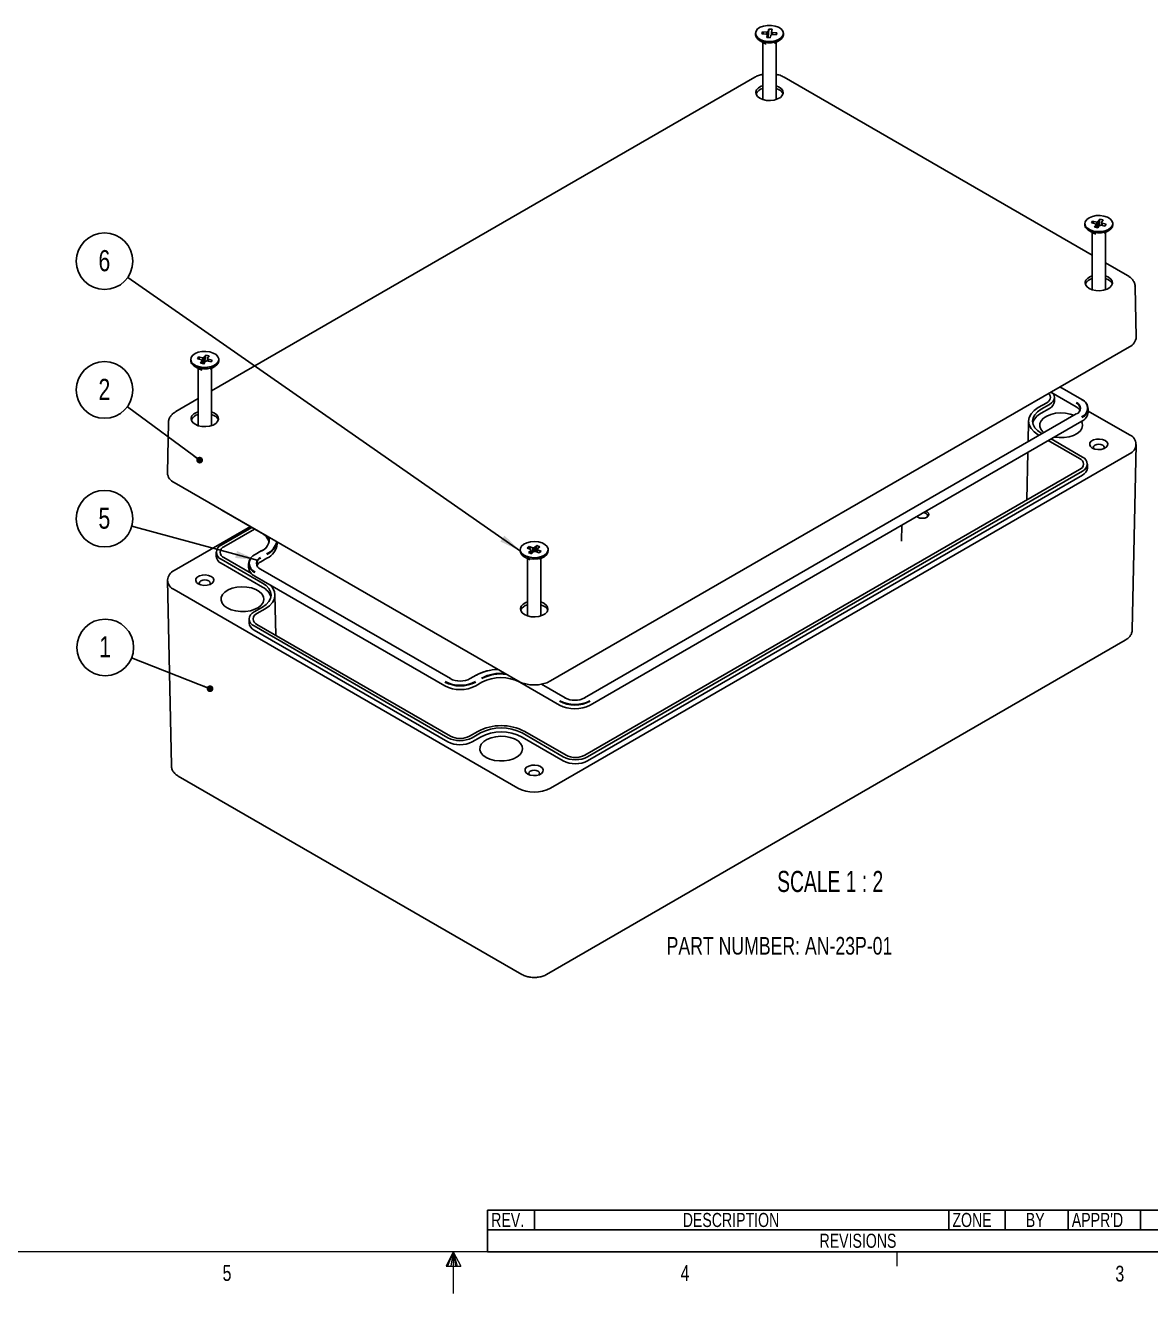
# Paper-space layout 'Sheet1' of a CAD drawing. Header units: inches. Extents: x 0.3 to 21.8, y 0.2 to 16.9.
# Drawn here: x 8.49 to 15.15, y 0.16 to 7.66 of the extents above; entities that cross this region are included whole.
import ezdxf

# ---------------------------------------------------------------- set-up
doc = ezdxf.new("R2010")
doc.units = ezdxf.units.IN
doc.header["$MEASUREMENT"] = 0
doc.layers.add('SLD-0', color=7, linetype='Continuous')
doc.styles.add('SLDTEXTSTYLE1', font='TXT', dxfattribs={"width": 0.75})
doc.styles.add('SLDTEXTSTYLE4', font='TXT', dxfattribs={"width": 0.681818})
doc.dimstyles.new('SLDDIMSTYLE1', dxfattribs={"dimtxt": 0.18, "dimasz": 0.04, "dimexe": 0, "dimexo": 0.0625, "dimgap": 0, "dimtad": 0, "dimtih": 1, "dimtoh": 1, "dimdec": 0, "dimrnd": 1e-09, "dimzin": 0, "dimdsep": 46, "dimtxsty": 'Standard', "dimblk1": 'DOT', "dimblk2": 'DOT', "dimsah": 1, "dimcen": 0.09, "dimadec": 0, "dimazin": 0, "dimtfac": 0.04, "dimtdec": 0, "dimtofl": 0, "dimtmove": 0, "dimatfit": 3, "dimldrblk": 'DOT', "dimfxl": 0, "dimfrac": 2, "dimtolj": 1, "dimtzin": 0, "dimarcsym": 0})
doc.dimstyles.new('SLDDIMSTYLE2', dxfattribs={"dimtxt": 0.18, "dimasz": 0.13, "dimexe": 0, "dimexo": 0.0625, "dimgap": 0, "dimtad": 0, "dimtih": 1, "dimtoh": 1, "dimdec": 0, "dimrnd": 1e-09, "dimzin": 0, "dimdsep": 46, "dimtxsty": 'Standard', "dimsah": 1, "dimcen": 0.09, "dimadec": 0, "dimazin": 0, "dimtfac": 0.13, "dimtdec": 0, "dimtofl": 0, "dimtmove": 0, "dimatfit": 3, "dimfxl": 0, "dimfrac": 2, "dimtolj": 1, "dimtzin": 0, "dimarcsym": 0})

# ---------------------------------------------------------------- blocks, each defined once
blk = doc.blocks.new('SW_TABLEANNOTATION_1')
at = {"layer": 'SLD-0', "color": 0}
for p, q in [((0, 0), (0, -0.2461)), ((4.4719, 0), (0, 0)), ((0.2775, 0), (0.2775, -0.1164)), ((2.7288, 0), (2.7288, -0.1164)), ((3.0624, 0), (3.0624, -0.1164)), ((3.4352, 0), (3.4352, -0.1164)), ((3.8628, 0), (3.8628, -0.1164)), ((4.4719, -0.2461), (4.4719, 0)), ((0, -0.1164), (4.4719, -0.1164)), ((0, -0.2461), (4.4719, -0.2461))]:
    blk.add_line(p, q, dxfattribs=at)
at = {"layer": 'SLD-0', "color": 0, "attachment_point": 1, "style": 'SLDTEXTSTYLE1'}
for s, insert, char_height in [('REV.', (0.0209, -0.0164), 0.08333), ('DESCRIPTION', (1.1543, -0.0164), 0.083333), ('ZONE', (2.7497, -0.0164), 0.08333), ('BY', (3.1841, -0.0164), 0.08333), ("APPR'D", (3.4561, -0.0164), 0.08333), ('DATE', (4.0314, -0.0164), 0.08333), ('REVISIONS', (1.9634, -0.1394), 0.08333)]:
    blk.add_mtext(s, dxfattribs=dict(at, insert=insert, char_height=char_height))
blk = doc.blocks.new('SW_NOTE_7')
at = {"layer": 'SLD-0', "color": 0}
blk.add_circle((-0.1558, 0.0614), 0.1675, dxfattribs=at)
at = {"layer": 'SLD-0', "color": 0, "insert": (-0.1571, 0.1271), "char_height": 0.125, "attachment_point": 2, "style": 'SLDTEXTSTYLE1'}
blk.add_mtext('1', dxfattribs=at)
blk = doc.blocks.new('_DOT')
at = {"color": 0, "linetype": 'ByBlock', "lineweight": -2}
blk.add_line((-0.5, 0), (-1, 0), dxfattribs=at)
at = {"color": 0, "linetype": 'ByBlock', "const_width": 0.5}
blk.add_lwpolyline([(-0.25, 0, 1), (0.25, 0, 1)], format="xyb", close=True, dxfattribs=at)
blk = doc.blocks.new('SW_NOTE_8')
at = {"layer": 'SLD-0', "color": 0}
blk.add_circle((-0.1348, 0.0994), 0.1675, dxfattribs=at)
at = {"layer": 'SLD-0', "color": 0, "insert": (-0.136, 0.1651), "char_height": 0.125, "attachment_point": 2, "style": 'SLDTEXTSTYLE1'}
blk.add_mtext('2', dxfattribs=at)
blk = doc.blocks.new('SW_NOTE_9')
at = {"layer": 'SLD-0', "color": 0}
blk.add_circle((-0.1374, 0.0957), 0.1675, dxfattribs=at)
at = {"layer": 'SLD-0', "color": 0, "insert": (-0.1387, 0.1614), "char_height": 0.125, "attachment_point": 2, "style": 'SLDTEXTSTYLE1'}
blk.add_mtext('6', dxfattribs=at)
blk = doc.blocks.new('SW_NOTE_10')
at = {"layer": 'SLD-0', "color": 0}
blk.add_circle((-0.1616, 0.044), 0.1675, dxfattribs=at)
at = {"layer": 'SLD-0', "color": 0, "insert": (-0.1628, 0.1097), "char_height": 0.125, "attachment_point": 2, "style": 'SLDTEXTSTYLE1'}
blk.add_mtext('5', dxfattribs=at)

psp = doc.layouts.new('Sheet1')

# ---------------------------------------------------------------- linework, layer by layer
at = {"color": 7, "linetype": 'Continuous', "lineweight": 25}
for p, q in [((12.81084, 7.6168), (12.81084, 7.60876)), ((12.84921, 7.61454), (12.85208, 7.62612)), ((12.87478, 7.61243), (12.84921, 7.61454)), ((12.85208, 7.62612), (12.87765, 7.62402)), ((12.85208, 7.62612), (12.85923, 7.61371)), ((12.87736, 7.59287), (12.88101, 7.60763)), ((12.89743, 7.59122), (12.87736, 7.59287)), ((12.88596, 7.62761), (12.88961, 7.64237)), ((12.88961, 7.64237), (12.88639, 7.59213)), ((12.88961, 7.64237), (12.90968, 7.64072)), ((12.90108, 7.60598), (12.89743, 7.59122)), ((12.90968, 7.64072), (12.90603, 7.62596)), ((12.93496, 7.60747), (12.90939, 7.60957)), ((12.91226, 7.62116), (12.93783, 7.61905)), ((12.93783, 7.61905), (12.93068, 7.60782)), ((12.93783, 7.61905), (12.93496, 7.60747)), ((12.9762, 7.60876), (12.9762, 7.6168)), ((12.83505, 7.57501), (12.8616, 7.55968)), ((12.85415, 7.56398), (12.85415, 7.22511)), ((12.92366, 7.55871), (12.92544, 7.55968)), ((12.92544, 7.55968), (12.95199, 7.57501)), ((12.93289, 7.22511), (12.93289, 7.56398)), ((12.8067, 7.35741), (9.59223, 5.50174)), ((14.80287, 6.30529), (12.98034, 7.35741)), ((12.93289, 7.29109), (12.95097, 7.28323)), ((14.75956, 6.49182), (14.75956, 6.48379)), ((14.79825, 6.49562), (14.80574, 6.5065)), ((14.82225, 6.49011), (14.79825, 6.49562)), ((14.80574, 6.5065), (14.82974, 6.50099)), ((14.80574, 6.5065), (14.81289, 6.49226)), ((14.81681, 6.47076), (14.82636, 6.48461)), ((14.83566, 6.46643), (14.81681, 6.47076)), ((14.8452, 6.48028), (14.83566, 6.46643)), ((14.83928, 6.50336), (14.84882, 6.51722)), ((14.84882, 6.51722), (14.84168, 6.47517)), ((14.84882, 6.51722), (14.86766, 6.51289)), ((14.87873, 6.47715), (14.85474, 6.48266)), ((14.86766, 6.51289), (14.85812, 6.49904)), ((14.86223, 6.49353), (14.88623, 6.48802)), ((14.88623, 6.48802), (14.87873, 6.47715)), ((14.92492, 6.48379), (14.92492, 6.49182)), ((14.78377, 6.45004), (14.81032, 6.43471)), ((14.80287, 6.43901), (14.80287, 6.10014)), ((14.87416, 6.43471), (14.90071, 6.45004)), ((14.88161, 6.10014), (14.88161, 6.43901)), ((15.01258, 6.18423), (14.88161, 6.25983)), ((14.88161, 6.16612), (14.89969, 6.15826)), ((15.06354, 5.82067), (15.05718, 6.11841)), ((9.50879, 5.69176), (9.51605, 5.70269)), ((9.51605, 5.70269), (9.54017, 5.69735)), ((9.51605, 5.70269), (9.5232, 5.68857)), ((9.54965, 5.69979), (9.5589, 5.71371)), ((9.5589, 5.71371), (9.55175, 5.67026)), ((9.5589, 5.71371), (9.57783, 5.70952)), ((9.57783, 5.70952), (9.56858, 5.6956)), ((11.59901, 3.78671), (15.02319, 5.76344)), ((9.47018, 5.68827), (9.47018, 5.68024)), ((9.49439, 5.64649), (9.52094, 5.63116)), ((9.53291, 5.68642), (9.50879, 5.69176)), ((9.51349, 5.63546), (9.51349, 5.29658)), ((9.52789, 5.66702), (9.53713, 5.68095)), ((9.54682, 5.66283), (9.52789, 5.66702)), ((9.55606, 5.67675), (9.54682, 5.66283)), ((9.58966, 5.67386), (9.56555, 5.67919)), ((9.57281, 5.69012), (9.59692, 5.68479)), ((9.58478, 5.63116), (9.61133, 5.64649)), ((9.59692, 5.68479), (9.58966, 5.67386)), ((9.59223, 5.29658), (9.59223, 5.63546)), ((9.63554, 5.68024), (9.63554, 5.68827)), ((14.70788, 5.40871), (14.5583, 5.49507)), ((14.7413, 5.45152), (14.61208, 5.52612)), ((9.51349, 5.45628), (9.38252, 5.38068)), ((14.48451, 5.40328), (14.53394, 5.43182)), ((14.50077, 5.39389), (14.5502, 5.42243)), ((14.58, 5.43985), (14.58, 5.46396)), ((9.59223, 5.36257), (9.61031, 5.35471)), ((14.7084, 5.36562), (11.80029, 3.68681)), ((14.50077, 5.36978), (14.5502, 5.39832)), ((14.77967, 5.37556), (14.77967, 5.39763)), ((15.02319, 5.24258), (14.77967, 5.38317)), ((9.33792, 5.31486), (9.33156, 5.01712)), ((11.83371, 3.644), (14.74182, 5.32282)), ((14.42687, 5.32433), (14.42424, 5.20158)), ((14.50614, 5.24886), (14.50077, 5.25196)), ((14.48987, 5.23947), (14.48451, 5.24257)), ((14.72878, 5.10155), (14.54366, 5.20842)), ((14.74504, 5.11094), (14.55992, 5.21781)), ((15.04011, 4.08945), (15.06354, 5.18535)), ((11.59901, 3.15335), (15.02319, 5.13009)), ((14.4229, 5.13871), (14.41688, 4.85722)), ((11.80156, 3.34742), (14.72878, 5.03727)), ((11.81782, 3.33804), (14.74504, 5.02788)), ((14.77484, 5.0453), (14.77484, 5.06941)), ((9.37191, 4.95989), (11.40414, 3.78671)), ((11.81782, 3.31392), (14.74504, 5.00377)), ((9.64769, 4.80068), (9.65328, 4.79725)), ((9.65328, 4.79725), (9.88665, 4.66253)), ((13.77071, 4.75525), (13.76535, 4.75911)), ((9.82285, 4.69936), (9.37191, 4.43903)), ((9.83164, 4.69429), (9.65006, 4.58946)), ((9.8479, 4.6849), (9.66632, 4.58007)), ((13.67781, 4.70857), (13.67576, 4.61267)), ((9.98129, 4.59752), (9.98129, 4.6081)), ((11.46004, 4.57249), (11.47142, 4.58217)), ((11.47142, 4.58217), (11.4928, 4.57381)), ((11.47142, 4.58217), (11.47857, 4.56524)), ((11.503, 4.57494), (11.51749, 4.58728)), ((11.51749, 4.58728), (11.50821, 4.55228)), ((11.51749, 4.58728), (11.53427, 4.58071)), ((11.53427, 4.58071), (11.51978, 4.56837)), ((9.62026, 4.54793), (9.62026, 4.52382)), ((9.65006, 4.5064), (9.89433, 4.36539)), ((9.66632, 4.51579), (9.82828, 4.42229)), ((9.88716, 4.55573), (9.85037, 4.53449)), ((9.92059, 4.51292), (9.88379, 4.49168)), ((11.4189, 4.5633), (11.4189, 4.55526)), ((11.44311, 4.52152), (11.46966, 4.50619)), ((11.48142, 4.56412), (11.46004, 4.57249)), ((11.46221, 4.51049), (11.46221, 4.17161)), ((11.46888, 4.54589), (11.48338, 4.55823)), ((11.48567, 4.53932), (11.46888, 4.54589)), ((11.46966, 4.50619), (11.47625, 4.50304)), ((11.48368, 4.55313), (11.48849, 4.54173)), ((11.50016, 4.55166), (11.48567, 4.53932)), ((11.53173, 4.54443), (11.51036, 4.55279)), ((11.52173, 4.56248), (11.54311, 4.55411)), ((11.54311, 4.55411), (11.53173, 4.54443)), ((11.5335, 4.50619), (11.56005, 4.52152)), ((11.54095, 4.17161), (11.54095, 4.51049)), ((11.58425, 4.55526), (11.58425, 4.5633)), ((9.65006, 4.48229), (9.89433, 4.34127)), ((9.81201, 4.4806), (9.81201, 4.45853)), ((11.00629, 3.80029), (9.88327, 4.44859)), ((9.33156, 4.3818), (9.35499, 3.2859)), ((9.84985, 4.40578), (10.97286, 3.75748)), ((9.37191, 4.32654), (11.40414, 3.15335)), ((9.97335, 4.05648), (9.96823, 4.29582)), ((9.89433, 4.22345), (9.84489, 4.19492)), ((9.91059, 4.21406), (9.86116, 4.18553)), ((11.54095, 4.2376), (11.55903, 4.22974)), ((9.81509, 4.15338), (9.81509, 4.12927)), ((9.84489, 4.11185), (10.9905, 3.45051)), ((9.84489, 4.08774), (10.9905, 3.4264)), ((9.86116, 4.12124), (11.00676, 3.4599)), ((11.57494, 2.05076), (14.99912, 4.0275)), ((11.15897, 3.82153), (11.12218, 3.80029)), ((11.1556, 3.75748), (11.19239, 3.77872)), ((11.41761, 3.77872), (11.65098, 3.644)), ((11.6844, 3.68681), (11.54477, 3.76742)), ((11.11811, 3.4599), (11.16755, 3.48844)), ((11.13438, 3.45051), (11.18381, 3.47905)), ((11.13438, 3.4264), (11.18381, 3.45494)), ((11.42967, 3.47905), (11.67394, 3.33804)), ((11.42967, 3.45494), (11.67394, 3.31392)), ((11.44594, 3.48844), (11.6902, 3.34742)), ((9.39598, 3.22395), (11.42821, 2.05076))]:
    psp.add_line(p, q, dxfattribs=at)
at = {"color": 7, "linetype": 'Continuous', "lineweight": 18}
for p, q in [((21.52288, 0.4106), (0.52288, 0.4106)), ((11.02288, 0.4106), (10.9809, 0.32498)), ((11.02288, 0.4106), (10.98907, 0.32498)), ((11.02288, 0.4106), (11.00855, 0.32498)), ((11.02288, 0.4106), (11.02288, 0.16291)), ((11.02288, 0.4106), (11.067, 0.32498)), ((11.02288, 0.4106), (11.04596, 0.32498)), ((11.02288, 0.4106), (11.03583, 0.32498)), ((13.64788, 0.4106), (13.64788, 0.3258)), ((10.9809, 0.32498), (11.067, 0.32498))]:
    psp.add_line(p, q, dxfattribs=at)
at = {"color": 7, "linetype": 'Continuous', "lineweight": 25, "flags": 128}
for points in [[(12.88183, 7.56955), (12.90536, 7.56956), (12.92793, 7.5734), (12.94772, 7.58075), (12.96311, 7.59103), (12.97287, 7.60339), (12.9762, 7.61684), (12.97283, 7.63028), (12.96303, 7.64264), (12.94761, 7.65289), (12.9278, 7.66023), (12.90521, 7.66404), (12.88168, 7.66403), (12.85911, 7.66019), (12.83932, 7.65284), (12.82393, 7.64256), (12.81417, 7.6302), (12.81084, 7.61675), (12.81421, 7.60331), (12.82401, 7.59096), (12.83943, 7.5807), (12.85924, 7.57336), (12.88183, 7.56955)], [(12.81084, 7.60876), (12.81084, 7.60872), (12.81421, 7.59527), (12.82401, 7.58292), (12.83943, 7.57266), (12.85924, 7.56533), (12.88183, 7.56151)], [(12.88183, 7.56151), (12.90536, 7.56152), (12.92793, 7.56536), (12.94772, 7.57272), (12.96311, 7.58299), (12.97287, 7.59535), (12.9762, 7.60876)], [(12.8616, 7.55968), (12.87052, 7.55568), (12.87413, 7.55458)], [(12.93289, 7.30717), (12.95097, 7.2993), (12.96483, 7.28862), (12.97291, 7.27611), (12.97456, 7.26279), (12.96965, 7.24975), (12.95856, 7.23803), (12.94221, 7.22859), (12.92191, 7.22219), (12.89932, 7.21935), (12.87625, 7.22031), (12.85458, 7.22497), (12.83607, 7.23297), (12.82221, 7.24366), (12.81413, 7.25617), (12.81248, 7.26948), (12.81739, 7.28253), (12.82848, 7.29425), (12.84483, 7.30369), (12.85415, 7.30717)], [(14.81169, 6.44747), (14.83457, 6.4443), (14.85807, 6.44498), (14.88029, 6.44945), (14.89943, 6.45736), (14.91393, 6.46805), (14.92263, 6.48068), (14.92481, 6.4942), (14.92031, 6.50754), (14.90948, 6.5196), (14.8932, 6.52941), (14.87279, 6.53617), (14.84991, 6.53935), (14.82641, 6.53867), (14.80419, 6.5342), (14.78505, 6.52629), (14.77055, 6.51559), (14.76185, 6.50297), (14.75966, 6.48944), (14.76417, 6.47611), (14.775, 6.46405), (14.79128, 6.45424), (14.81169, 6.44747)], [(14.75956, 6.48379), (14.75966, 6.48141), (14.76417, 6.46807), (14.775, 6.45601), (14.79128, 6.4462), (14.81169, 6.43944)], [(14.81169, 6.43944), (14.83457, 6.43626), (14.85807, 6.43694), (14.88029, 6.44141), (14.89943, 6.44932), (14.91393, 6.46002), (14.92263, 6.47264), (14.92492, 6.48379)], [(14.81032, 6.43471), (14.81078, 6.43445), (14.82556, 6.42892)], [(14.88161, 6.1822), (14.89969, 6.17433), (14.91355, 6.16364), (14.92163, 6.15114), (14.92328, 6.13782), (14.91837, 6.12477), (14.90728, 6.11306), (14.89093, 6.10362), (14.87063, 6.09722), (14.84804, 6.09438), (14.82497, 6.09533), (14.8033, 6.1), (14.78479, 6.108), (14.77093, 6.11869), (14.76285, 6.1312), (14.7612, 6.14451), (14.76611, 6.15756), (14.7772, 6.16927), (14.79355, 6.17872), (14.80287, 6.1822)], [(9.52325, 5.64371), (9.5462, 5.6407), (9.56969, 5.64154), (9.59181, 5.64617), (9.61078, 5.65421), (9.62505, 5.66501), (9.63348, 5.6777), (9.63538, 5.69124), (9.63058, 5.70454), (9.6195, 5.71652), (9.60301, 5.72622), (9.58246, 5.73284), (9.55951, 5.73585), (9.53603, 5.735), (9.5139, 5.73037), (9.49494, 5.72233), (9.48066, 5.71153), (9.47224, 5.69885), (9.47034, 5.6853), (9.47513, 5.672), (9.48622, 5.66002), (9.50271, 5.65033), (9.52325, 5.64371)], [(9.47018, 5.68024), (9.47034, 5.67727), (9.47513, 5.66397), (9.48622, 5.65199), (9.50271, 5.64229), (9.52325, 5.63567)], [(9.52094, 5.63116), (9.5218, 5.63067), (9.5367, 5.62525)], [(9.52325, 5.63567), (9.5462, 5.63266), (9.56969, 5.63351), (9.59181, 5.63814), (9.61078, 5.64618), (9.62505, 5.65698), (9.63348, 5.66966), (9.63554, 5.68024)], [(14.53394, 5.43182), (14.54373, 5.4387), (14.55101, 5.44656), (14.55549, 5.45509), (14.557, 5.46396), (14.55549, 5.47283), (14.55101, 5.48135), (14.54546, 5.48765)], [(14.5502, 5.42243), (14.56286, 5.43133), (14.57226, 5.44148), (14.57805, 5.4525), (14.58, 5.46396), (14.57805, 5.47542), (14.57226, 5.48643), (14.57153, 5.48743)], [(14.48451, 5.24257), (14.46003, 5.25979), (14.44184, 5.27944), (14.43063, 5.30075), (14.42685, 5.32292), (14.43063, 5.34509), (14.44184, 5.36641), (14.46003, 5.38606), (14.48451, 5.40328)], [(9.59223, 5.37864), (9.61031, 5.37078), (9.62417, 5.36009), (9.63225, 5.34758), (9.6339, 5.33427), (9.62899, 5.32122), (9.6179, 5.30951), (9.60155, 5.30007), (9.58125, 5.29367), (9.55865, 5.29083), (9.53559, 5.29178), (9.51392, 5.29645), (9.49541, 5.30445), (9.48155, 5.31514), (9.47346, 5.32764), (9.47181, 5.34096), (9.47673, 5.35401), (9.48781, 5.36572), (9.50417, 5.37516), (9.51349, 5.37864)], [(14.50077, 5.25196), (14.47915, 5.26717), (14.46308, 5.28452), (14.45319, 5.30334), (14.44985, 5.32292), (14.45319, 5.3425), (14.46308, 5.36133), (14.47915, 5.37868), (14.50077, 5.39389)], [(14.69473, 5.35773), (14.6731, 5.36515), (14.64516, 5.37049), (14.61584, 5.37197), (14.58672, 5.36951), (14.55937, 5.36324), (14.53527, 5.35349), (14.5157, 5.3408), (14.50173, 5.32585), (14.49412, 5.30944), (14.49326, 5.29246), (14.49921, 5.27582), (14.51165, 5.26042), (14.5175, 5.25542)], [(14.57989, 5.22933), (14.60848, 5.22594), (14.6379, 5.22643), (14.66633, 5.23083), (14.69223, 5.2389), (14.71421, 5.25019), (14.73109, 5.26411), (14.74196, 5.2799), (14.74622, 5.29671), (14.74366, 5.31363), (14.73992, 5.32172)], [(14.80396, 5.16424), (14.81936, 5.15801), (14.83752, 5.1552), (14.85625, 5.15615), (14.87329, 5.16074), (14.88658, 5.16841), (14.89453, 5.17825), (14.89617, 5.18906), (14.8913, 5.19954), (14.88052, 5.20843), (14.86512, 5.21466), (14.84696, 5.21747), (14.82823, 5.21652), (14.81119, 5.21194), (14.7979, 5.20426), (14.78995, 5.19442), (14.78831, 5.18361), (14.79318, 5.17313), (14.80396, 5.16424)], [(14.87089, 5.15982), (14.87225, 5.16148), (14.87472, 5.16866), (14.87225, 5.17583), (14.86521, 5.18191), (14.85467, 5.18598), (14.84224, 5.18741), (14.82981, 5.18598), (14.81927, 5.18191), (14.81223, 5.17583), (14.80976, 5.16866), (14.81223, 5.16148), (14.81359, 5.15982)], [(13.76778, 4.76051), (13.76918, 4.75809), (13.77364, 4.75372)], [(13.81917, 4.79018), (13.82586, 4.78709), (13.83431, 4.77979), (13.83728, 4.77117), (13.83431, 4.76256), (13.82586, 4.75525), (13.81321, 4.75037), (13.79828, 4.74866), (13.78336, 4.75037), (13.77071, 4.75525), (13.77071, 4.75525)], [(13.82293, 4.75372), (13.82738, 4.75809), (13.82978, 4.76505), (13.82738, 4.77201), (13.82055, 4.7779), (13.81034, 4.78185), (13.80614, 4.78266)], [(11.45518, 4.5238), (11.47634, 4.51785), (11.49954, 4.51559), (11.52291, 4.51719), (11.54455, 4.52253), (11.56271, 4.53117), (11.57592, 4.54241), (11.5831, 4.55535), (11.58368, 4.56893), (11.57761, 4.58205), (11.56537, 4.59366), (11.54797, 4.60281), (11.52682, 4.60875), (11.50361, 4.61101), (11.48024, 4.60941), (11.4586, 4.60408), (11.44045, 4.59543), (11.42724, 4.58419), (11.42006, 4.57125), (11.41948, 4.55767), (11.42555, 4.54455), (11.43778, 4.53294), (11.45518, 4.5238)], [(11.45518, 4.51576), (11.47634, 4.50981), (11.49954, 4.50755), (11.52291, 4.50915), (11.54455, 4.51449), (11.56271, 4.52313), (11.57592, 4.53437), (11.5831, 4.54731), (11.58425, 4.55526)], [(9.51458, 4.36069), (9.52998, 4.35446), (9.54814, 4.35165), (9.56687, 4.3526), (9.58391, 4.35719), (9.5972, 4.36486), (9.60515, 4.3747), (9.60679, 4.38551), (9.60192, 4.39599), (9.59114, 4.40488), (9.57574, 4.41111), (9.55758, 4.41392), (9.53885, 4.41297), (9.52181, 4.40838), (9.50851, 4.40071), (9.50057, 4.39087), (9.49893, 4.38006), (9.5038, 4.36958), (9.51458, 4.36069)], [(9.58151, 4.35627), (9.58287, 4.35793), (9.58534, 4.3651), (9.58287, 4.37228), (9.57582, 4.37836), (9.56529, 4.38243), (9.55286, 4.38385), (9.54043, 4.38243), (9.52989, 4.37836), (9.52285, 4.37228), (9.52038, 4.3651), (9.52285, 4.35793), (9.52421, 4.35627)], [(9.89433, 4.36539), (9.91595, 4.35018), (9.93201, 4.33283), (9.94191, 4.314), (9.94525, 4.29442), (9.94191, 4.27484), (9.93201, 4.25601), (9.91595, 4.23866), (9.89433, 4.22345)], [(9.93814, 4.35481), (9.95326, 4.33791), (9.96446, 4.31659), (9.96825, 4.29442), (9.96446, 4.27225), (9.95326, 4.25093), (9.93507, 4.23128), (9.91059, 4.21406)], [(9.68594, 4.21855), (9.70903, 4.20801), (9.7357, 4.20083), (9.76452, 4.19739), (9.79394, 4.19789), (9.82237, 4.20229), (9.84827, 4.21035), (9.87025, 4.22164), (9.88713, 4.23556), (9.898, 4.25135), (9.90227, 4.26816), (9.8997, 4.28508), (9.89044, 4.30121), (9.87499, 4.31567), (9.85418, 4.32768), (9.82914, 4.3366), (9.8012, 4.34195), (9.77188, 4.34343), (9.74276, 4.34097), (9.71541, 4.33469), (9.69131, 4.32495), (9.67174, 4.31226), (9.65777, 4.2973), (9.65016, 4.28089), (9.6493, 4.26391), (9.65525, 4.24727), (9.66769, 4.23187), (9.68594, 4.21855)], [(11.54095, 4.25367), (11.55903, 4.24581), (11.57289, 4.23512), (11.58097, 4.22261), (11.58262, 4.2093), (11.5777, 4.19625), (11.56662, 4.18453), (11.55027, 4.17509), (11.52997, 4.1687), (11.50737, 4.16586), (11.48431, 4.16681), (11.46264, 4.17148), (11.44412, 4.17948), (11.43027, 4.19016), (11.42218, 4.20267), (11.42053, 4.21599), (11.42545, 4.22903), (11.43653, 4.24075), (11.45289, 4.25019), (11.46221, 4.25367)], [(11.21708, 3.33464), (11.24016, 3.3241), (11.26684, 3.31692), (11.29566, 3.31349), (11.32508, 3.31398), (11.3535, 3.31838), (11.37941, 3.32644), (11.40139, 3.33774), (11.41827, 3.35165), (11.42914, 3.36744), (11.4334, 3.38425), (11.43084, 3.40118), (11.42158, 3.4173), (11.40613, 3.43176), (11.38532, 3.44378), (11.36027, 3.4527), (11.33234, 3.45804), (11.30302, 3.45952), (11.2739, 3.45706), (11.24655, 3.45079), (11.22244, 3.44104), (11.20288, 3.42835), (11.18891, 3.4134), (11.18129, 3.39699), (11.18044, 3.38), (11.18639, 3.36337), (11.19883, 3.34797), (11.21708, 3.33464)], [(11.4633, 3.23572), (11.4787, 3.22949), (11.49686, 3.22668), (11.51559, 3.22763), (11.53263, 3.23221), (11.54592, 3.23989), (11.55387, 3.24972), (11.55551, 3.26054), (11.55064, 3.27102), (11.53986, 3.27991), (11.52446, 3.28614), (11.5063, 3.28894), (11.48757, 3.288), (11.47053, 3.28341), (11.45723, 3.27574), (11.44929, 3.2659), (11.44765, 3.25509), (11.45252, 3.24461), (11.4633, 3.23572)], [(11.53023, 3.2313), (11.53159, 3.23296), (11.53406, 3.24013), (11.53159, 3.24731), (11.52454, 3.25339), (11.51401, 3.25746), (11.50158, 3.25888), (11.48915, 3.25746), (11.47861, 3.25339), (11.47157, 3.24731), (11.4691, 3.24013), (11.47157, 3.23296), (11.47293, 3.2313)]]:
    psp.add_lwpolyline(points, dxfattribs=at)
at = {"color": 7, "linetype": 'Continuous', "lineweight": 25}
for centre, radius, start, end in [((12.88681, 7.62161), 0.01513, 217.359311, 247.468512), ((12.89074, 7.60517), 0.02294, 102.033383, 124.788539), ((12.8963, 7.62842), 0.02294, 282.033383, 304.788539), ((12.90023, 7.61198), 0.01513, 37.359311, 67.468512), ((12.86707, 7.23359), 0.05894, 102.664825, 155.425027), ((12.9324, 7.2438), 0.04358, 19.149588, 64.772431), ((14.83204, 6.49313), 0.01024, 197.141589, 236.336816), ((14.84148, 6.47415), 0.0293, 94.315371, 113.623348), ((14.843, 6.5095), 0.0293, 274.315371, 293.623348), ((14.85244, 6.49051), 0.01024, 17.141589, 56.336816), ((14.81579, 6.10862), 0.05894, 102.664825, 155.425027), ((14.88112, 6.11883), 0.04358, 19.149588, 64.772431), ((14.99789, 5.82412), 0.06574, 292.634282, 356.996065), ((9.54282, 5.6897), 0.01044, 198.326269, 237.005107), ((9.55203, 5.67088), 0.029, 94.706989, 114.146589), ((9.55368, 5.70566), 0.029, 274.706989, 294.146589), ((9.5629, 5.68684), 0.01044, 18.326269, 57.005107), ((14.52909, 5.44492), 0.05117, 294.374658, 354.305201), ((14.69102, 5.39358), 0.04085, 5.694799, 65.625342), ((14.68583, 5.36576), 0.04828, 25.566658, 62.826791), ((14.69668, 5.39967), 0.03655, 290.783421, 69.216579), ((14.74079, 5.45037), 0.00126, 65.686048, 125.618173), ((14.72042, 5.39967), 0.05532, 290.783421, 69.216579), ((14.7218, 5.39763), 0.05642, 290.783421, 69.216579), ((9.52641, 5.30507), 0.05894, 102.664825, 155.425027), ((9.59173, 5.31528), 0.04358, 19.149588, 64.772431), ((14.54032, 5.28605), 0.0926, 115.28419, 164.455494), ((14.715, 5.38201), 0.06499, 294.374658, 354.305201), ((15.00184, 5.18634), 0.06016, 290.783421, 69.216579), ((14.71658, 5.06941), 0.03438, 290.783421, 69.216579), ((14.72928, 5.06941), 0.04442, 290.783421, 69.216579), ((14.72392, 5.05038), 0.05117, 294.374658, 354.305201), ((9.39896, 5.0218), 0.06756, 183.971374, 246.398279), ((9.85042, 4.58584), 0.08482, 15.537324, 64.716507), ((9.66582, 4.54793), 0.04442, 110.783421, 249.216579), ((9.67852, 4.54793), 0.03438, 110.783421, 249.216579), ((9.86138, 4.62078), 0.07085, 290.890031, 13.730236), ((9.85941, 4.62511), 0.07532, 292.64755, 7.839725), ((9.87306, 4.63569), 0.10783, 295.10909, 346.274315), ((9.87448, 4.63358), 0.10884, 295.065271, 346.734423), ((9.87757, 4.60787), 0.10423, 294.374658, 354.305201), ((9.67117, 4.5289), 0.05117, 185.694799, 245.625342), ((9.86987, 4.4806), 0.05642, 110.783421, 249.216579), ((9.87125, 4.48264), 0.05532, 110.783421, 249.216579), ((9.85089, 4.53334), 0.00126, 54.381827, 114.313952), ((9.89499, 4.48264), 0.03655, 110.783421, 249.216579), ((9.90065, 4.47655), 0.04085, 114.374658, 174.305201), ((11.46517, 4.56135), 0.04667, 187.490826, 257.637007), ((11.48907, 4.56339), 0.00769, 174.588134, 222.185982), ((11.50152, 4.54164), 0.03333, 87.467802, 105.17483), ((11.50163, 4.58496), 0.03333, 267.467802, 285.17483), ((11.51408, 4.56321), 0.00769, 354.588134, 42.185982), ((9.39325, 4.38278), 0.06016, 110.783421, 249.216579), ((9.87667, 4.46498), 0.06499, 185.694799, 245.625342), ((9.90584, 4.44873), 0.04828, 117.173209, 154.433342), ((9.85478, 4.25755), 0.0926, 15.544506, 64.71581), ((11.47513, 4.18009), 0.05894, 102.664825, 155.425027), ((11.54045, 4.19031), 0.04358, 19.149588, 64.772431), ((9.86601, 4.13435), 0.05117, 185.694799, 245.625342), ((9.86066, 4.15338), 0.04442, 110.783421, 249.216579), ((9.87336, 4.15338), 0.03438, 110.783421, 249.216579), ((11.29692, 3.56181), 0.29332, 92.139215, 118.169145), ((11.29688, 3.5663), 0.28941, 92.345591, 118.177912), ((11.30363, 3.58661), 0.24488, 84.0931, 117.480729), ((11.30432, 3.58449), 0.24355, 82.482137, 117.358213), ((11.06423, 3.95589), 0.1986, 242.609672, 297.390328), ((11.06423, 3.93382), 0.1986, 242.609672, 297.390328), ((11.06423, 3.95554), 0.19476, 242.609672, 297.390328), ((11.00577, 3.79914), 0.00126, 65.686048, 125.618173), ((11.06423, 3.91441), 0.12867, 242.609672, 297.390328), ((11.12269, 3.79914), 0.00126, 54.381827, 114.313952), ((11.15949, 3.82039), 0.00126, 54.381827, 114.313952), ((11.305, 3.56139), 0.24477, 62.609672, 117.390328), ((11.50158, 3.97476), 0.21179, 242.609672, 297.390328), ((11.68389, 3.68566), 0.00126, 65.686048, 125.618173), ((11.74235, 3.80093), 0.12867, 242.609672, 297.390328), ((11.80081, 3.68566), 0.00126, 54.381827, 114.313952), ((11.74235, 3.84241), 0.1986, 242.609672, 297.390328), ((11.74235, 3.82034), 0.1986, 242.609672, 297.390328), ((11.74235, 3.84206), 0.19476, 242.609672, 297.390328), ((11.06244, 3.56736), 0.12103, 242.609672, 297.390328), ((11.30674, 3.21979), 0.30256, 62.609672, 117.390328), ((11.30674, 3.24179), 0.26721, 62.609672, 117.390328), ((11.30674, 3.21768), 0.26721, 62.609672, 117.390328), ((11.06244, 3.58936), 0.15638, 242.609672, 297.390328), ((11.06244, 3.56525), 0.15638, 242.609672, 297.390328), ((11.74588, 3.47688), 0.15638, 242.609672, 297.390328), ((11.74588, 3.45277), 0.15638, 242.609672, 297.390328), ((11.74588, 3.45488), 0.12103, 242.609672, 297.390328), ((11.50158, 3.3414), 0.21179, 242.609672, 297.390328)]:
    psp.add_arc(centre, radius, start, end, dxfattribs=at)
for points, knots in [([(12.87923, 7.60821), (12.87887, 7.61174), (12.87833, 7.61701), (12.87782, 7.62228), (12.87765, 7.62402)], [0, 0, 0, 0, 0.670574, 1, 1, 1, 1]), ([(12.88124, 7.59255), (12.88119, 7.59595), (12.88111, 7.60097), (12.88104, 7.60601), (12.88101, 7.60763)], [0, 0, 0, 0, 0.6773405, 1, 1, 1, 1]), ([(12.88596, 7.62761), (12.88593, 7.62579), (12.88578, 7.61401), (12.88561, 7.60219), (12.88547, 7.5922)], [0, 0, 0, 0, 0.1543906, 1, 1, 1, 1]), ([(12.90578, 7.60777), (12.90584, 7.61201), (12.90592, 7.61808), (12.906, 7.62414), (12.90603, 7.62596)], [0, 0, 0, 0, 0.6994862, 1, 1, 1, 1]), ([(12.91226, 7.62116), (12.91209, 7.61945), (12.9117, 7.61554), (12.9113, 7.61164), (12.91107, 7.60944)], [0, 0, 0, 0, 0.4368874, 1, 1, 1, 1]), ([(12.85415, 7.37433), (12.84773, 7.37299), (12.83279, 7.36987), (12.81738, 7.36333), (12.80859, 7.35846), (12.8067, 7.35741)], [0, 0, 0, 0, 0.37206858, 0.86490981, 1, 1, 1, 1]), ([(12.98034, 7.35741), (12.97631, 7.35955), (12.96497, 7.36556), (12.94899, 7.37154), (12.93643, 7.37366), (12.93289, 7.37426)], [0, 0, 0, 0, 0.2834703, 0.7981556, 1, 1, 1, 1]), ([(14.827, 6.46842), (14.82685, 6.47218), (14.82663, 6.47757), (14.82642, 6.48298), (14.82636, 6.48461)], [0, 0, 0, 0, 0.6983992, 1, 1, 1, 1]), ([(14.83294, 6.46651), (14.83202, 6.47625), (14.83094, 6.48774), (14.8299, 6.49923), (14.82974, 6.50099)], [0, 0, 0, 0, 0.8469368, 1, 1, 1, 1]), ([(14.83928, 6.50336), (14.83922, 6.50155), (14.83883, 6.49043), (14.83842, 6.47928), (14.83808, 6.46996)], [0, 0, 0, 0, 0.1630838, 1, 1, 1, 1]), ([(14.85751, 6.48202), (14.85765, 6.48588), (14.85786, 6.49156), (14.85806, 6.49722), (14.85812, 6.49904)], [0, 0, 0, 0, 0.6799511, 1, 1, 1, 1]), ([(14.86223, 6.49353), (14.86207, 6.49185), (14.86169, 6.48774), (14.86128, 6.48363), (14.86104, 6.48121)], [0, 0, 0, 0, 0.4100786, 1, 1, 1, 1]), ([(15.05644, 6.11846), (15.05657, 6.121), (15.05705, 6.12993), (15.0517, 6.14476), (15.04137, 6.16141), (15.02788, 6.17457), (15.01716, 6.18133), (15.01258, 6.18423)], [0, 0, 0, 0, 0.0942191, 0.3315537, 0.5680306, 0.8152821, 1, 1, 1, 1]), ([(9.53775, 5.66484), (9.53761, 5.66858), (9.5374, 5.67394), (9.53719, 5.67932), (9.53713, 5.68095)], [0, 0, 0, 0, 0.6968422, 1, 1, 1, 1]), ([(9.54343, 5.66242), (9.54249, 5.67231), (9.54138, 5.68395), (9.54033, 5.69559), (9.54017, 5.69735)], [0, 0, 0, 0, 0.8490005, 1, 1, 1, 1]), ([(9.54965, 5.69979), (9.54959, 5.69798), (9.54917, 5.6856), (9.54872, 5.67263), (9.54832, 5.66144), (9.5483, 5.66085)], [0, 0, 0, 0, 0.1399678, 0.9547476, 1, 1, 1, 1]), ([(9.568, 5.67865), (9.56813, 5.68249), (9.56833, 5.68814), (9.56852, 5.69378), (9.56858, 5.6956)], [0, 0, 0, 0, 0.6784969, 1, 1, 1, 1]), ([(9.57281, 5.69012), (9.57265, 5.68844), (9.57226, 5.68434), (9.57186, 5.68025), (9.57162, 5.67785)], [0, 0, 0, 0, 0.41206072, 1, 1, 1, 1]), ([(9.38252, 5.38068), (9.37867, 5.37828), (9.36843, 5.37191), (9.35493, 5.35934), (9.34413, 5.34274), (9.33841, 5.32782), (9.33865, 5.31875), (9.33872, 5.3159)], [0, 0, 0, 0, 0.1563019, 0.4155931, 0.6597105, 0.8929223, 1, 1, 1, 1]), ([(11.4845, 4.53952), (11.48422, 4.54411), (11.48384, 4.55034), (11.48347, 4.55659), (11.48338, 4.55823)], [0, 0, 0, 0, 0.7374242, 1, 1, 1, 1]), ([(11.49497, 4.54724), (11.49438, 4.55432), (11.49364, 4.56318), (11.49294, 4.57203), (11.4928, 4.57381)], [0, 0, 0, 0, 0.7991223, 1, 1, 1, 1]), ([(11.503, 4.57494), (11.5029, 4.57313), (11.50248, 4.56529), (11.50205, 4.55742), (11.50171, 4.55137)], [0, 0, 0, 0, 0.2298318, 1, 1, 1, 1]), ([(11.51875, 4.54951), (11.519, 4.55399), (11.51935, 4.56028), (11.51968, 4.56656), (11.51978, 4.56837)], [0, 0, 0, 0, 0.7128229, 1, 1, 1, 1]), ([(11.52173, 4.56248), (11.52159, 4.56081), (11.52121, 4.55625), (11.5208, 4.5517), (11.52055, 4.5488)], [0, 0, 0, 0, 0.3652749, 1, 1, 1, 1]), ([(14.99912, 4.0275), (15.00298, 4.02992), (15.0128, 4.0361), (15.02556, 4.04856), (15.03533, 4.06503), (15.04016, 4.07917), (15.03959, 4.08733), (15.03944, 4.0894)], [0, 0, 0, 0, 0.1707446, 0.4346297, 0.6813763, 0.919245, 1, 1, 1, 1]), ([(9.35573, 3.28645), (9.35568, 3.28267), (9.35555, 3.27262), (9.36173, 3.25721), (9.37255, 3.24162), (9.38468, 3.23089), (9.39322, 3.22564), (9.39598, 3.22395)], [0, 0, 0, 0, 0.1456206, 0.3873852, 0.6277447, 0.8799332, 1, 1, 1, 1]), ([(11.42821, 2.05076), (11.4322, 2.04865), (11.44317, 2.04284), (11.46356, 2.03638), (11.48902, 2.03249), (11.51525, 2.03257), (11.54093, 2.03667), (11.56087, 2.04323), (11.57146, 2.0489), (11.57494, 2.05076)], [0, 0, 0, 0, 0.0938462, 0.2577978, 0.4215016, 0.5851052, 0.7500475, 0.9179539, 1, 1, 1, 1])]:
    psp.add_open_spline(points, degree=3, knots=knots, dxfattribs=at)

# ---------------------------------------------------------------- block references
at = {"layer": 'SLD-0'}
for name, p in [('SW_NOTE_9', (9.09733, 6.17346)), ('SW_NOTE_8', (9.0947, 5.40835)), ('SW_NOTE_10', (9.12153, 4.70237)), ('SW_NOTE_7', (9.12007, 3.9235)), ('SW_TABLEANNOTATION_1', (11.22635, 0.65666))]:
    psp.add_blockref(name, p, dxfattribs=at)

# ---------------------------------------------------------------- texts
at = {"color": 7, "linetype": 'Continuous', "lineweight": 0, "char_height": 0.09375, "attachment_point": 1, "style": 'SLDTEXTSTYLE1'}
for s, insert in [('5', (9.65807, 0.33199)), ('4', (12.36796, 0.33199)), ('3', (14.94054, 0.328))]:
    psp.add_mtext(s, dxfattribs=dict(at, insert=insert))
at = {"layer": 'SLD-0'}
for s, insert, char_height, attachment_point, style in [('SCALE 1 : 2', (13.25309, 2.66326), 0.125, 2, 'SLDTEXTSTYLE4'), ('PART NUMBER: AN-23P-01', (12.28538, 2.27228), 0.1041667, 1, 'SLDTEXTSTYLE1')]:
    psp.add_mtext(s, dxfattribs=dict(at, insert=insert, char_height=char_height, attachment_point=attachment_point, style=style))

# ---------------------------------------------------------------- leaders
for points, dimstyle in [([(11.42022, 4.55481), (9.09733, 6.17346)], 'SLDDIMSTYLE2'), ([(9.52281, 5.09255), (9.0947, 5.40835)], 'SLDDIMSTYLE1'), ([(9.86347, 4.50055), (9.12153, 4.70237)], 'SLDDIMSTYLE2'), ([(9.58398, 3.74077), (9.12007, 3.9235)], 'SLDDIMSTYLE1')]:
    psp.add_leader(points, dimstyle=dimstyle, dxfattribs=at)

doc.saveas('drawing.dxf')
